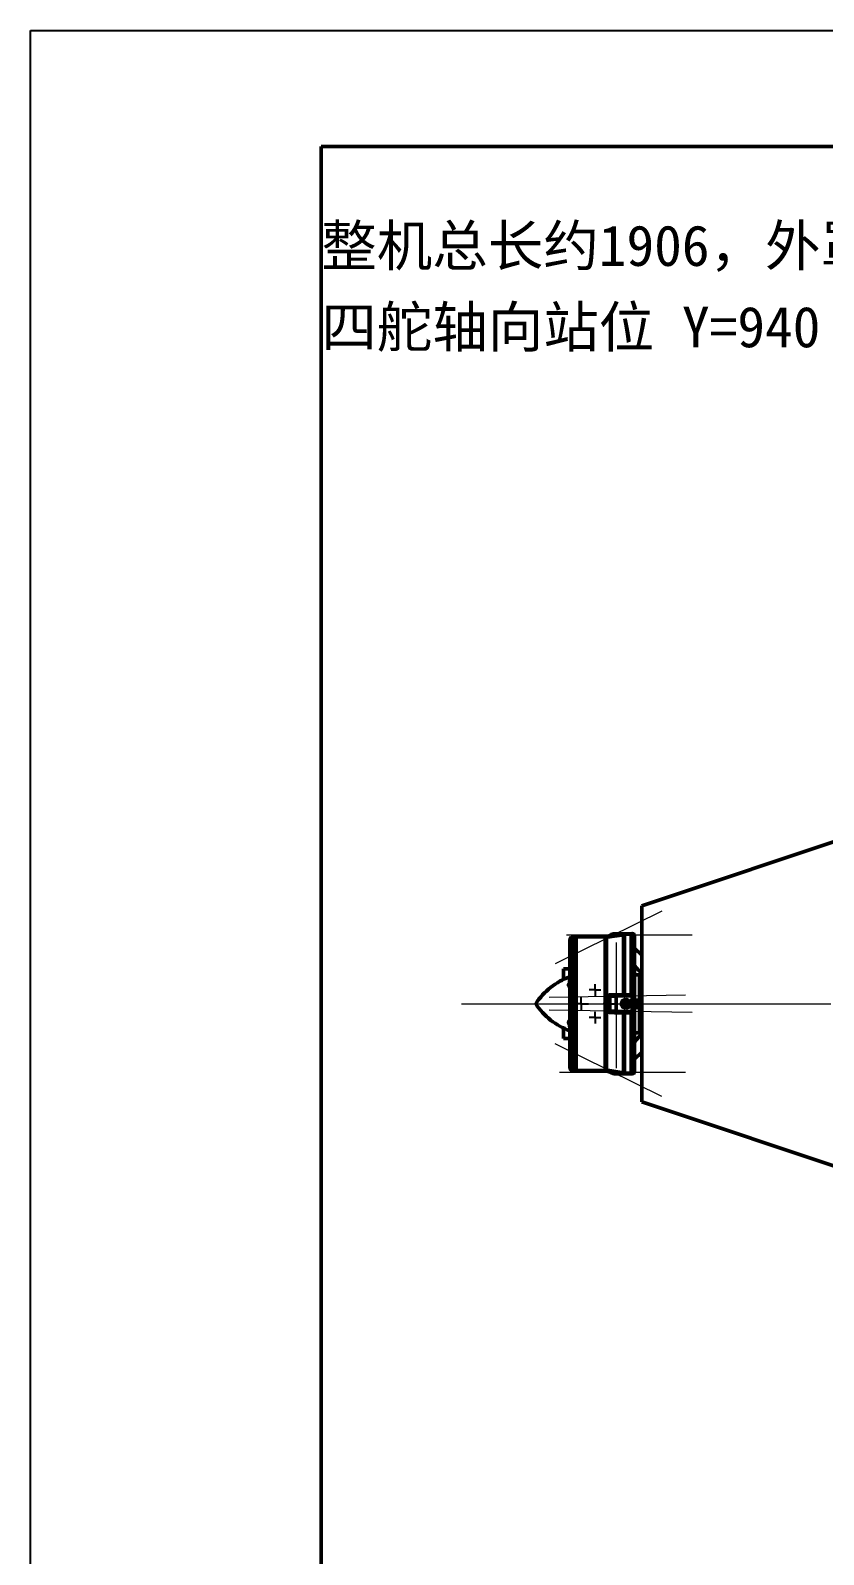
# Model space of a CAD drawing. Header units: millimetres. Extents: x 0 to 420, y 0 to 297.
# Drawn here: x 0 to 68.2, y 165.6 to 296.8 of the extents above; entities that cross this region are included whole.
import ezdxf

# ---------------------------------------------------------------- set-up
doc = ezdxf.new("R2010")
doc.units = ezdxf.units.MM
doc.linetypes.add('CENTERX2', pattern=[20.32, 12.7, -2.54, 2.54, -2.54])
doc.layers.add('2_细实线层', color=4, linetype='Continuous')
doc.layers.add('9中心线层', color=1, linetype='Continuous')
doc.layers.add('4_图框轮廓', color=1, linetype='Continuous', lineweight=50)
doc.styles.add('AUV_FANGSONG', font='simfang.ttf')

# ---------------------------------------------------------------- blocks, each defined once
blk = doc.blocks.new('SW_CENTERMARKSYMBOL_0')
at = {"layer": '9中心线层', "color": 0}
for p, q in [((-0.3125, 0), (-0.62375, 0)), ((0, 0), (-0.3125, 0)), ((0, 0.3125), (0, 0.62375)), ((0, 0), (0, 0.3125)), ((0, 0), (0, -0.3125)), ((0, 0), (0.3125, 0)), ((0.3125, 0), (0.62375, 0)), ((0, -0.3125), (0, -0.62375))]:
    blk.add_line(p, q, dxfattribs=at)
blk = doc.blocks.new('SW_CENTERMARKSYMBOL_1')
at = {"layer": '9中心线层', "color": 0}
for p, q in [((-0.3125, 0), (-0.46875, 0)), ((0, 0), (-0.3125, 0)), ((0, 0.3125), (0, 0.46875)), ((0, 0), (0, 0.3125)), ((0, 0), (0, -0.3125)), ((0, 0), (0.3125, 0)), ((0.3125, 0), (0.46875, 0)), ((0, -0.3125), (0, -0.46875))]:
    blk.add_line(p, q, dxfattribs=at)
blk = doc.blocks.new('SW_CENTERMARKSYMBOL_2')
at = {"layer": '9中心线层', "color": 0}
for p, q in [((-0.3125, 0), (-0.5, 0)), ((0, 0), (-0.3125, 0)), ((0, 0.3125), (0, 0.5)), ((0, 0), (0, 0.3125)), ((0, 0), (0, -0.3125)), ((0, 0), (0.3125, 0)), ((0.3125, 0), (0.5, 0)), ((0, -0.3125), (0, -0.5))]:
    blk.add_line(p, q, dxfattribs=at)
blk = doc.blocks.new('SW_CENTERMARKSYMBOL_3')
at = {"layer": '9中心线层', "color": 0}
for p, q in [((-0.3125, 0), (-0.5, 0)), ((0, 0), (-0.3125, 0)), ((0, 0.3125), (0, 0.5)), ((0, 0), (0, 0.3125)), ((0, 0), (0, -0.3125)), ((0, 0), (0.3125, 0)), ((0.3125, 0), (0.5, 0)), ((0, -0.3125), (0, -0.5))]:
    blk.add_line(p, q, dxfattribs=at)
blk = doc.blocks.new('SW_CENTERMARKSYMBOL_4')
at = {"layer": '9中心线层', "color": 0}
for p, q in [((-0.3125, 0), (-0.5, 0)), ((0, 0), (-0.3125, 0)), ((0, 0.3125), (0, 0.5)), ((0, 0), (0, 0.3125)), ((0, 0), (0, -0.3125)), ((0, 0), (0.3125, 0)), ((0.3125, 0), (0.5, 0)), ((0, -0.3125), (0, -0.5))]:
    blk.add_line(p, q, dxfattribs=at)

msp = doc.modelspace()

# ---------------------------------------------------------------- linework, layer by layer
at = {"color": 7, "linetype": 'Continuous', "lineweight": 50}
for p, q in [((72.2, 228), (52.58, 221.44)), ((52.58, 221.44), (52.58, 204.56)), ((46.39, 218.52), (46.39, 213)), ((46.93, 218.73), (46.61, 218.71)), ((46.61, 213), (46.61, 218.71)), ((49.41, 218.75), (46.93, 218.73)), ((46.93, 207.27), (46.93, 218.73)), ((49.41, 207.25), (49.41, 218.75)), ((49.53, 218.72), (49.53, 213.69)), ((49.81, 218.9), (49.54, 218.77)), ((49.79, 218.75), (49.55, 218.72)), ((50.81, 218.91), (49.79, 218.75)), ((49.87, 218.79), (49.79, 218.75)), ((51.73, 219.03), (50.37, 219.03)), ((50.37, 218.91), (50.81, 218.91)), ((50.81, 218.91), (51, 218.94)), ((51.07, 218.95), (51, 218.94)), ((51, 218.94), (51, 213.78)), ((51.66, 218.99), (51.07, 218.95)), ((51.07, 218.95), (51.07, 213.78)), ((51.66, 218.99), (51.66, 213.77)), ((51.66, 218.99), (51.73, 218.99)), ((51.94, 213), (51.94, 218.84)), ((52.58, 217.18), (51.94, 217.78)), ((52.58, 217.17), (51.94, 217.77)), ((45.83, 215.09), (45.83, 216)), ((45.83, 216), (46.39, 216)), ((46.34, 214.73), (46.39, 215.29)), ((46.39, 215.26), (46.34, 214.7)), ((46.39, 215.13), (46.35, 214.68)), ((51.94, 216.3), (52.5, 215.64)), ((51.94, 216.29), (52.5, 215.63)), ((52.38, 215.5), (51.94, 215.5)), ((52.38, 213.33), (52.38, 215.5)), ((52.52, 215.29), (52.38, 215.29)), ((52.52, 215.51), (52.52, 215.49)), ((52.52, 215.48), (52.52, 215.47)), ((52.55, 215.52), (52.53, 215.51)), ((52.58, 215.49), (52.56, 215.52)), ((52.58, 215.67), (52.58, 215.67)), ((52.58, 213.34), (52.58, 215.49)), ((46.25, 214.59), (46.25, 214.62)), ((46.34, 214.73), (46.33, 214.7)), ((46.34, 214.7), (46.33, 214.67)), ((46.33, 214.7), (46.33, 214.67)), ((46.39, 213), (46.39, 207.48)), ((46.61, 207.29), (46.61, 213)), ((49.53, 213.63), (49.53, 213.47)), ((49.54, 213.63), (49.53, 213.63)), ((49.53, 213), (49.54, 213.47)), ((49.54, 213.47), (49.53, 213.47)), ((49.53, 213.47), (49.53, 213)), ((49.54, 212.53), (49.53, 213)), ((49.53, 213), (49.53, 212.53)), ((49.53, 212.53), (49.53, 212.37)), ((49.53, 212.53), (49.54, 212.53)), ((49.54, 213.63), (49.81, 213.64)), ((49.54, 213.47), (49.54, 213.63)), ((49.54, 212.37), (49.54, 212.53)), ((49.55, 213.73), (49.79, 213.76)), ((49.87, 213.76), (49.79, 213.76)), ((49.81, 213.64), (49.81, 212.36)), ((50.81, 213.78), (50.37, 213.77)), ((50.37, 213.65), (50.37, 213.77)), ((50.37, 213.65), (51.73, 213.67)), ((50.37, 212.35), (50.37, 213.65)), ((50.81, 213.78), (51, 213.78)), ((51.07, 213.78), (51, 213.78)), ((51.07, 213.78), (51.66, 213.77)), ((51.73, 213.76), (51.66, 213.77)), ((51.73, 213.67), (51.73, 213.2)), ((51.73, 212.8), (51.73, 212.33)), ((52.58, 213.34), (51.94, 213.31)), ((51.94, 213.04), (52.58, 213.04)), ((51.94, 213.02), (52.58, 213.02)), ((51.94, 207.16), (51.94, 213)), ((52.58, 212.98), (51.94, 212.98)), ((51.94, 212.96), (52.58, 212.96)), ((51.94, 212.69), (52.58, 212.66)), ((52.38, 210.5), (52.38, 212.67)), ((52.58, 210.51), (52.58, 212.66)), ((46.25, 211.38), (46.25, 211.41)), ((46.33, 211.33), (46.33, 211.3)), ((46.34, 211.3), (46.33, 211.33)), ((46.34, 211.27), (46.33, 211.3)), ((46.34, 211.3), (46.39, 210.74)), ((46.39, 210.71), (46.34, 211.27)), ((46.35, 211.32), (46.39, 210.87)), ((49.54, 212.37), (49.53, 212.37)), ((49.53, 212.31), (49.53, 207.28)), ((49.81, 212.36), (49.54, 212.37)), ((49.79, 212.24), (49.55, 212.27)), ((49.79, 212.24), (49.87, 212.24)), ((50.37, 212.23), (50.37, 212.35)), ((51.73, 212.33), (50.37, 212.35)), ((50.37, 212.23), (50.81, 212.22)), ((51, 212.22), (50.81, 212.22)), ((51, 212.22), (51.07, 212.22)), ((51, 212.22), (51, 207.06)), ((51.66, 212.23), (51.07, 212.22)), ((51.07, 212.22), (51.07, 207.05)), ((51.66, 212.23), (51.73, 212.24)), ((51.66, 212.23), (51.66, 207.01)), ((45.83, 210), (45.83, 210.91)), ((45.83, 210), (46.39, 210)), ((51.94, 210.5), (52.38, 210.5)), ((52.5, 210.37), (51.94, 209.71)), ((52.5, 210.36), (51.94, 209.7)), ((52.38, 210.71), (52.52, 210.71)), ((52.52, 210.53), (52.52, 210.52)), ((52.52, 210.51), (52.52, 210.49)), ((52.52, 210.49), (52.52, 210.47)), ((52.53, 210.49), (52.55, 210.48)), ((52.56, 210.48), (52.58, 210.51)), ((52.58, 210.33), (52.58, 210.33)), ((46.48, 209.23), (46.48, 209.2)), ((51.94, 208.23), (52.58, 208.83)), ((51.94, 208.22), (52.58, 208.82)), ((46.61, 207.29), (46.93, 207.27)), ((46.93, 207.27), (49.41, 207.25)), ((49.55, 207.28), (49.79, 207.25)), ((49.54, 207.23), (49.81, 207.1)), ((50.81, 207.09), (49.79, 207.25)), ((49.87, 207.21), (49.79, 207.25)), ((50.81, 207.09), (50.37, 207.09)), ((50.37, 206.97), (51.73, 206.97)), ((50.81, 207.09), (51, 207.06)), ((51.07, 207.05), (51, 207.06)), ((51.07, 207.05), (51.66, 207.01)), ((51.73, 207.01), (51.66, 207.01)), ((52.58, 204.56), (72.2, 198))]:
    msp.add_line(p, q, dxfattribs=at)
at = {"color": 7, "linetype": 'Continuous', "lineweight": 50, "flags": 128}
for points in [[(49.53, 218.75), (49.53, 218.75), (49.53, 218.74)], [(49.54, 218.77), (49.54, 218.77), (49.54, 218.77)], [(49.87, 213.76), (49.86, 213.76), (49.85, 213.75), (49.84, 213.74), (49.83, 213.72), (49.82, 213.71), (49.82, 213.68), (49.82, 213.66), (49.81, 213.64)], [(49.81, 212.36), (49.82, 212.34), (49.82, 212.32), (49.82, 212.29), (49.83, 212.28), (49.84, 212.26), (49.85, 212.25), (49.86, 212.24), (49.87, 212.24)], [(49.53, 207.25), (49.53, 207.25), (49.53, 207.26)], [(49.54, 207.23), (49.54, 207.23), (49.54, 207.23)]]:
    msp.add_lwpolyline(points, dxfattribs=at)
at = {"color": 7, "linetype": 'Continuous', "lineweight": 50}
msp.add_circle((51.19, 213), 0.2, dxfattribs=at)
for centre, radius, start, end in [((49.4, 219.55), 0.794, 270.5, 278.774), ((51.63, 219.7), 1.98, 203.6449, 207.2369), ((52.16, 218.94), 1.79, 177.0017, 180.9986), ((48.37, 209.79), 5.88, 109.7337, 146.9192), ((52.41, 215.55), 0.119, 340.2589, 46.8239), ((52.4, 215.55), 0.125, 341.6554, 39.9398), ((52.58, 215.48), 0.0584, 146.3831, 179.9175), ((52.58, 215.49), 0.0625, 161.6543, 180), ((52.58, 215.43), 0.0623, 92.6726, 179.8639), ((52.44, 215.6), 0.14, 323.9706, 346.3537), ((46.24, 214.72), 0.0987, 279.9972, 348.6505), ((46.24, 214.69), 0.0976, 279.3258, 348.0578), ((46.36, 214.7), 0.0212, 183.3196, 237.6606), ((48.37, 216.21), 5.88, 213.0808, 250.2589), ((46.24, 211.31), 0.0976, 11.9422, 80.6742), ((46.24, 211.28), 0.0987, 11.3495, 80.0028), ((46.36, 211.3), 0.0212, 122.3394, 176.6804), ((52.41, 210.45), 0.119, 313.1761, 19.7411), ((52.4, 210.45), 0.125, 320.0602, 18.3446), ((52.58, 210.57), 0.0623, 180.1361, 267.3274), ((52.58, 210.52), 0.0584, 180.0825, 213.6169), ((52.58, 210.51), 0.0625, 180, 198.3457), ((52.44, 210.4), 0.14, 13.6463, 36.0294), ((49.4, 206.45), 0.794, 81.226, 89.5), ((51.63, 206.3), 1.98, 152.7631, 156.3551), ((52.16, 207.06), 1.79, 179.0014, 182.9983)]:
    msp.add_arc(centre, radius, start, end, dxfattribs=at)
for points, knots in [([(46.61, 218.71), (46.58, 218.71), (46.53, 218.71), (46.45, 218.68), (46.4, 218.61), (46.39, 218.56), (46.39, 218.53), (46.39, 218.52)], [0, 0, 0, 0, 0.245515, 0.485988, 0.727668, 0.971034, 1, 1, 1, 1]), ([(49.54, 218.77), (49.54, 218.77), (49.54, 218.77), (49.53, 218.76), (49.53, 218.76), (49.53, 218.75), (49.53, 218.75)], [0, 0, 0, 0, 0.247799, 0.499862, 0.752064, 1, 1, 1, 1]), ([(49.53, 218.74), (49.53, 218.74), (49.53, 218.74), (49.53, 218.73), (49.53, 218.72)], [0, 0, 0, 0, 0.494564, 1, 1, 1, 1]), ([(49.55, 218.72), (49.55, 218.72), (49.54, 218.72), (49.54, 218.72), (49.53, 218.72), (49.53, 218.72), (49.53, 218.72), (49.53, 218.72)], [0, 0, 0, 0, 0.121745, 0.249718, 0.500023, 0.731471, 1, 1, 1, 1]), ([(49.55, 218.72), (49.55, 218.73), (49.55, 218.74), (49.54, 218.76), (49.54, 218.77), (49.54, 218.77), (49.54, 218.77)], [0, 0, 0, 0, 0.2675356, 0.5225319, 0.7662176, 1, 1, 1, 1]), ([(50.37, 218.91), (50.28, 218.9), (50.11, 218.89), (49.95, 218.83), (49.87, 218.79)], [0, 0, 0, 0, 0.500004, 1, 1, 1, 1]), ([(51.94, 218.84), (51.94, 218.84), (51.94, 218.86), (51.94, 218.9), (51.91, 218.95), (51.88, 218.99), (51.82, 219.03), (51.74, 219.04), (51.69, 219.04), (51.66, 219.03)], [0, 0, 0, 0, 0.0072797, 0.1463101, 0.2840777, 0.4232917, 0.5608316, 0.8369213, 1, 1, 1, 1]), ([(46.48, 216.8), (46.48, 216.79), (46.48, 216.79), (46.48, 216.78), (46.48, 216.77)], [0, 0, 0, 0, 0.500339, 1, 1, 1, 1]), ([(46.48, 216.77), (46.48, 216.77), (46.48, 216.75), (46.49, 216.73), (46.5, 216.71), (46.51, 216.7), (46.52, 216.69)], [0, 0, 0, 0, 0.307916, 0.516585, 0.722007, 1, 1, 1, 1]), ([(52.5, 215.64), (52.51, 215.65), (52.52, 215.66), (52.55, 215.67), (52.57, 215.67), (52.58, 215.67)], [0, 0, 0, 0, 0.496326, 0.746186, 1, 1, 1, 1]), ([(52.5, 215.63), (52.5, 215.63), (52.5, 215.63), (52.5, 215.63), (52.5, 215.63), (52.5, 215.64), (52.5, 215.64)], [0, 0, 0, 0, 0.112438, 0.229106, 0.479601, 1, 1, 1, 1]), ([(52.5, 215.63), (52.5, 215.62), (52.52, 215.6), (52.53, 215.57), (52.53, 215.54), (52.52, 215.52), (52.52, 215.51)], [0, 0, 0, 0, 0.244149, 0.497596, 0.752305, 1, 1, 1, 1]), ([(52.56, 215.52), (52.55, 215.52), (52.54, 215.51), (52.53, 215.5), (52.52, 215.48), (52.52, 215.47), (52.52, 215.47)], [0, 0, 0, 0, 0.243614, 0.499063, 0.755013, 1, 1, 1, 1]), ([(52.52, 215.47), (52.52, 215.47), (52.52, 215.48), (52.52, 215.5), (52.53, 215.51), (52.54, 215.51), (52.55, 215.52)], [0, 0, 0, 0, 0.24965, 0.499919, 0.750155, 1, 1, 1, 1]), ([(52.53, 215.51), (52.52, 215.51), (52.52, 215.51), (52.52, 215.51), (52.52, 215.51)], [0, 0, 0, 0, 0.531565, 1, 1, 1, 1]), ([(52.52, 215.43), (52.52, 215.41), (52.52, 215.37), (52.52, 215.22), (52.52, 215.01), (52.52, 214.73), (52.52, 214.4), (52.52, 214.03), (52.52, 213.67), (52.52, 213.44), (52.52, 213.34)], [0, 0, 0, 0, 0.122032, 0.249574, 0.381073, 0.514644, 0.648215, 0.779714, 0.907256, 1, 1, 1, 1]), ([(52.56, 215.52), (52.55, 215.52), (52.55, 215.52), (52.55, 215.52), (52.55, 215.52)], [0, 0, 0, 0, 0.4998813, 1, 1, 1, 1]), ([(46.25, 214.62), (46.26, 214.63), (46.26, 214.66), (46.29, 214.71), (46.32, 214.74), (46.35, 214.76)], [0, 0, 0, 0, 0.242221, 0.498524, 1, 1, 1, 1]), ([(46.35, 214.49), (46.32, 214.5), (46.29, 214.52), (46.26, 214.56), (46.26, 214.58), (46.25, 214.59)], [0, 0, 0, 0, 0.501722, 0.757874, 1, 1, 1, 1]), ([(46.33, 214.67), (46.33, 214.65), (46.34, 214.6), (46.34, 214.54), (46.35, 214.51), (46.35, 214.49)], [0, 0, 0, 0, 0.322483, 0.6511268, 1, 1, 1, 1]), ([(46.35, 214.49), (46.35, 214.51), (46.34, 214.53), (46.34, 214.58), (46.34, 214.61), (46.34, 214.64), (46.34, 214.66), (46.34, 214.68), (46.35, 214.68)], [0, 0, 0, 0, 0.2588181, 0.5116153, 0.6354289, 0.7567422, 0.877702, 1, 1, 1, 1]), ([(46.61, 213), (46.58, 213), (46.53, 213), (46.45, 213), (46.4, 213), (46.38, 213), (46.39, 213), (46.39, 213)], [0, 0, 0, 0, 0.237165, 0.46946, 0.70292, 0.938009, 1, 1, 1, 1]), ([(49.53, 213.69), (49.53, 213.69), (49.53, 213.7), (49.53, 213.71), (49.54, 213.72), (49.54, 213.73), (49.55, 213.73), (49.55, 213.73)], [0, 0, 0, 0, 0.267042, 0.497713, 0.749598, 0.877644, 1, 1, 1, 1]), ([(49.53, 213.69), (49.53, 213.68), (49.53, 213.66), (49.53, 213.64), (49.53, 213.63)], [0, 0, 0, 0, 0.505436, 1, 1, 1, 1]), ([(49.55, 213.73), (49.55, 213.72), (49.55, 213.71), (49.54, 213.69), (49.54, 213.66), (49.54, 213.64), (49.54, 213.63)], [0, 0, 0, 0, 0.267536, 0.522532, 0.766218, 1, 1, 1, 1]), ([(50.37, 213.65), (50.26, 213.64), (50.06, 213.64), (49.89, 213.64), (49.81, 213.64)], [0, 0, 0, 0, 0.5818, 1, 1, 1, 1]), ([(49.87, 213.76), (49.95, 213.76), (50.11, 213.77), (50.28, 213.77), (50.37, 213.77)], [0, 0, 0, 0, 0.499996, 1, 1, 1, 1]), ([(51.19, 213.16), (51.21, 213.15), (51.24, 213.15), (51.29, 213.12), (51.32, 213.08), (51.34, 213.03), (51.35, 212.98), (51.33, 212.93), (51.3, 212.89), (51.26, 212.86), (51.22, 212.84), (51.18, 212.84), (51.14, 212.85), (51.09, 212.88), (51.05, 212.92), (51.03, 212.97), (51.03, 213.02), (51.05, 213.07), (51.08, 213.11), (51.12, 213.14), (51.16, 213.16), (51.18, 213.16), (51.19, 213.16)], [0, 0, 0, 0, 0.053671, 0.107342, 0.161026, 0.21472, 0.268398, 0.322061, 0.375732, 0.429423, 0.483113, 0.5, 0.553671, 0.607342, 0.661026, 0.71472, 0.768398, 0.822061, 0.875732, 0.929423, 0.983113, 1, 1, 1, 1]), ([(51.73, 213.2), (51.73, 213.2), (51.72, 213.2), (51.71, 213.2), (51.7, 213.19), (51.69, 213.16), (51.67, 213.09), (51.67, 213.04), (51.66, 213)], [0, 0, 0, 0, 0.025313, 0.05342, 0.12661, 0.252022, 0.501848, 1, 1, 1, 1]), ([(51.66, 213), (51.67, 212.96), (51.67, 212.91), (51.69, 212.84), (51.7, 212.81), (51.71, 212.8), (51.72, 212.8), (51.73, 212.8), (51.73, 212.8)], [0, 0, 0, 0, 0.495722, 0.747217, 0.873543, 0.946537, 0.974631, 1, 1, 1, 1]), ([(51.94, 213), (51.94, 213), (51.95, 213), (51.93, 213), (51.91, 213), (51.88, 213), (51.8, 213), (51.72, 213), (51.66, 213)], [0, 0, 0, 0, 0.021249, 0.158701, 0.294904, 0.432538, 0.568516, 1, 1, 1, 1]), ([(52.52, 212.66), (52.52, 212.56), (52.52, 212.33), (52.52, 211.97), (52.52, 211.6), (52.52, 211.27), (52.52, 210.99), (52.52, 210.78), (52.52, 210.63), (52.52, 210.59), (52.52, 210.57)], [0, 0, 0, 0, 0.092744, 0.220286, 0.351785, 0.485356, 0.618927, 0.750426, 0.877968, 1, 1, 1, 1]), ([(46.25, 211.41), (46.26, 211.42), (46.26, 211.44), (46.29, 211.48), (46.32, 211.5), (46.35, 211.51)], [0, 0, 0, 0, 0.242221, 0.498524, 1, 1, 1, 1]), ([(46.35, 211.24), (46.32, 211.26), (46.29, 211.29), (46.26, 211.34), (46.26, 211.37), (46.25, 211.38)], [0, 0, 0, 0, 0.501722, 0.757874, 1, 1, 1, 1]), ([(46.35, 211.51), (46.35, 211.49), (46.34, 211.46), (46.34, 211.4), (46.33, 211.35), (46.33, 211.33)], [0, 0, 0, 0, 0.348909, 0.677272, 1, 1, 1, 1]), ([(46.35, 211.32), (46.34, 211.32), (46.34, 211.34), (46.34, 211.36), (46.34, 211.39), (46.34, 211.42), (46.34, 211.47), (46.35, 211.49), (46.35, 211.51)], [0, 0, 0, 0, 0.122298, 0.243258, 0.364571, 0.488385, 0.741182, 1, 1, 1, 1]), ([(49.53, 212.37), (49.53, 212.36), (49.53, 212.34), (49.53, 212.32), (49.53, 212.31)], [0, 0, 0, 0, 0.494564, 1, 1, 1, 1]), ([(49.55, 212.27), (49.55, 212.27), (49.54, 212.27), (49.54, 212.28), (49.53, 212.29), (49.53, 212.3), (49.53, 212.31), (49.53, 212.31)], [0, 0, 0, 0, 0.121745, 0.249718, 0.500023, 0.731471, 1, 1, 1, 1]), ([(49.55, 212.27), (49.55, 212.28), (49.55, 212.29), (49.54, 212.31), (49.54, 212.34), (49.54, 212.36), (49.54, 212.37)], [0, 0, 0, 0, 0.267536, 0.522532, 0.766218, 1, 1, 1, 1]), ([(50.37, 212.23), (50.28, 212.23), (50.11, 212.23), (49.95, 212.24), (49.87, 212.24)], [0, 0, 0, 0, 0.500004, 1, 1, 1, 1]), ([(52.52, 210.47), (52.53, 210.47), (52.53, 210.45), (52.52, 210.43), (52.52, 210.4), (52.5, 210.38), (52.5, 210.37)], [0, 0, 0, 0, 0.072864, 0.386765, 0.699113, 1, 1, 1, 1]), ([(52.5, 210.36), (52.5, 210.36), (52.5, 210.37), (52.5, 210.37), (52.5, 210.37), (52.5, 210.37), (52.5, 210.37)], [0, 0, 0, 0, 0.520373, 0.770808, 0.887465, 1, 1, 1, 1]), ([(52.58, 210.33), (52.57, 210.33), (52.55, 210.33), (52.52, 210.34), (52.51, 210.35), (52.5, 210.36)], [0, 0, 0, 0, 0.253814, 0.503674, 1, 1, 1, 1]), ([(52.52, 210.53), (52.52, 210.53), (52.52, 210.52), (52.53, 210.5), (52.54, 210.49), (52.55, 210.48), (52.56, 210.48)], [0, 0, 0, 0, 0.244987, 0.500937, 0.756386, 1, 1, 1, 1]), ([(52.55, 210.48), (52.54, 210.49), (52.53, 210.49), (52.52, 210.5), (52.52, 210.52), (52.52, 210.53), (52.52, 210.53)], [0, 0, 0, 0, 0.249842, 0.50008, 0.750349, 1, 1, 1, 1]), ([(52.52, 210.49), (52.52, 210.49), (52.52, 210.49), (52.52, 210.49), (52.53, 210.49)], [0, 0, 0, 0, 0.468435, 1, 1, 1, 1]), ([(52.55, 210.48), (52.55, 210.48), (52.55, 210.48), (52.55, 210.48), (52.56, 210.48)], [0, 0, 0, 0, 0.500118, 1, 1, 1, 1]), ([(46.52, 209.31), (46.51, 209.3), (46.5, 209.29), (46.49, 209.27), (46.48, 209.25), (46.48, 209.23), (46.48, 209.23)], [0, 0, 0, 0, 0.277993, 0.483415, 0.692084, 1, 1, 1, 1]), ([(46.39, 207.48), (46.39, 207.47), (46.39, 207.44), (46.4, 207.39), (46.45, 207.32), (46.53, 207.29), (46.58, 207.29), (46.61, 207.29)], [0, 0, 0, 0, 0.028966, 0.272332, 0.514012, 0.754485, 1, 1, 1, 1]), ([(49.53, 207.28), (49.53, 207.28), (49.53, 207.28), (49.53, 207.28), (49.54, 207.28), (49.54, 207.28), (49.55, 207.28), (49.55, 207.28)], [0, 0, 0, 0, 0.267042, 0.497713, 0.749598, 0.877644, 1, 1, 1, 1]), ([(49.53, 207.28), (49.53, 207.27), (49.53, 207.26), (49.53, 207.26), (49.53, 207.26)], [0, 0, 0, 0, 0.505436, 1, 1, 1, 1]), ([(49.55, 207.28), (49.55, 207.27), (49.55, 207.26), (49.54, 207.24), (49.54, 207.23), (49.54, 207.23), (49.54, 207.23)], [0, 0, 0, 0, 0.267535, 0.522531, 0.766217, 1, 1, 1, 1]), ([(49.53, 207.25), (49.53, 207.25), (49.53, 207.24), (49.53, 207.24), (49.54, 207.23), (49.54, 207.23), (49.54, 207.23)], [0, 0, 0, 0, 0.247936, 0.500138, 0.752201, 1, 1, 1, 1]), ([(50.37, 206.97), (50.26, 206.97), (50.06, 206.99), (49.89, 207.06), (49.81, 207.1)], [0, 0, 0, 0, 0.5818, 1, 1, 1, 1]), ([(49.87, 207.21), (49.95, 207.17), (50.11, 207.11), (50.28, 207.1), (50.37, 207.09)], [0, 0, 0, 0, 0.499996, 1, 1, 1, 1]), ([(51.66, 206.97), (51.69, 206.96), (51.74, 206.96), (51.82, 206.97), (51.88, 207.01), (51.91, 207.05), (51.94, 207.1), (51.94, 207.14), (51.94, 207.16), (51.94, 207.16)], [0, 0, 0, 0, 0.163033, 0.439138, 0.576685, 0.715907, 0.853682, 0.99272, 1, 1, 1, 1])]:
    msp.add_open_spline(points, degree=3, knots=knots, dxfattribs=at)
for points in [[(49.81, 218.9), (49.9, 218.94), (50.08, 219.02), (50.27, 219.03), (50.37, 219.03)], [(51.73, 219.03), (51.73, 219.03), (51.73, 219.03), (51.73, 219.02), (51.73, 219.01), (51.73, 219), (51.73, 218.99)], [(51.19, 213.38), (51.14, 213.37), (51.04, 213.36), (50.92, 213.27), (50.83, 213.15), (50.8, 213), (50.83, 212.85), (50.92, 212.73), (51.04, 212.64), (51.14, 212.63), (51.19, 212.62)], [(51.19, 212.62), (51.24, 212.63), (51.34, 212.64), (51.46, 212.73), (51.54, 212.85), (51.57, 213), (51.54, 213.15), (51.46, 213.27), (51.34, 213.36), (51.24, 213.37), (51.19, 213.38)], [(51.73, 213.76), (51.73, 213.76), (51.73, 213.75), (51.73, 213.72), (51.73, 213.7), (51.73, 213.68), (51.73, 213.67)], [(49.81, 212.36), (49.9, 212.36), (50.08, 212.36), (50.27, 212.36), (50.37, 212.35)], [(51.73, 212.33), (51.73, 212.32), (51.73, 212.3), (51.73, 212.28), (51.73, 212.25), (51.73, 212.24), (51.73, 212.24)], [(51.73, 207.01), (51.73, 207), (51.73, 206.99), (51.73, 206.98), (51.73, 206.97), (51.73, 206.97), (51.73, 206.97)]]:
    msp.add_open_spline(points, degree=3, dxfattribs=at)
at = {"layer": '2_细实线层'}
for p, q in [((-0.01, -0.23), (-0.01, 296.77)), ((-0.01, 296.77), (419.99, 296.77))]:
    msp.add_line(p, q, dxfattribs=at)
at = {"layer": '4_图框轮廓'}
for p, q in [((24.99, 286.77), (409.99, 286.77)), ((24.99, 9.77), (24.99, 286.77))]:
    msp.add_line(p, q, dxfattribs=at)
at = {"layer": '9中心线层', "linetype": 'CENTERX2', "lineweight": 18, "ltscale": 2.5}
for p, q in [((54.29, 220.98), (45.11, 216.44)), ((56.91, 218.91), (46.09, 218.91)), ((49.56, 218.63), (49.56, 207.37)), ((50.37, 218.28), (50.37, 207.44)), ((37.07, 213), (284.45, 213)), ((56.32, 213.75), (44.59, 213.54)), ((56.91, 212.24), (44.59, 212.46)), ((54.29, 205.02), (45.11, 209.56)), ((56.32, 207.09), (45.5, 207.09))]:
    msp.add_line(p, q, dxfattribs=at)

# ---------------------------------------------------------------- block references
at = {"layer": '9中心线层'}
for name, p in [('SW_CENTERMARKSYMBOL_3', (48.55, 214.19)), ('SW_CENTERMARKSYMBOL_0', (47.36, 213)), ('SW_CENTERMARKSYMBOL_2', (49.74, 213)), ('SW_CENTERMARKSYMBOL_1', (51.19, 213)), ('SW_CENTERMARKSYMBOL_4', (48.55, 211.81))]:
    msp.add_blockref(name, p, dxfattribs=at)

# ---------------------------------------------------------------- texts
at = {"layer": '9中心线层', "char_height": 3.5, "width": 370, "attachment_point": 1, "style": 'AUV_FANGSONG'}
for s, insert in [('整机总长约1906，外罩直径240，舵面最大径向范围205。', (25, 280)), ('四舵轴向站位 Y=940 / 1040 / 1140 / 1240。Y正向朝艉。', (25, 273))]:
    msp.add_mtext(s, dxfattribs=dict(at, insert=insert))

doc.saveas('drawing.dxf')
